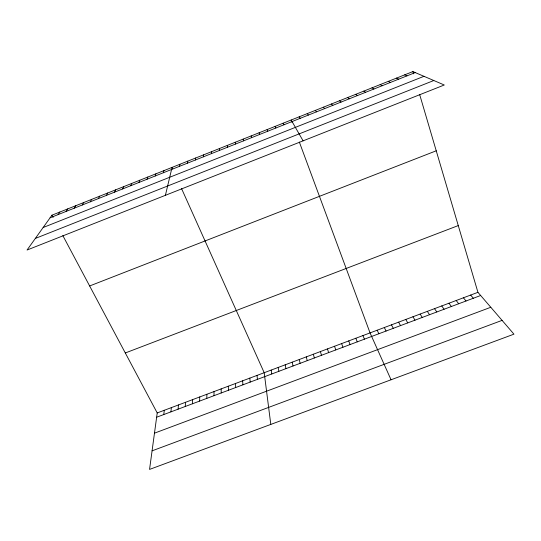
<?xml version="1.0" encoding="UTF-8"?>
<svg xmlns="http://www.w3.org/2000/svg" width="541" height="541" viewBox="0 0 541 541"><rect width="100%" height="100%" fill="white"/><g stroke="black" fill="none" stroke-linecap="round" stroke-linejoin="round"><path stroke-width="0.81" d="M214.006 395.681L214.02 391.576M206.804 398.386L206.885 394.261M211.436 153.624L211.477 151.717M199.609 401.091L199.764 396.938M192.427 403.789L192.65 399.616M203.436 156.809L203.565 154.861M185.245 406.487L185.549 402.288M178.084 409.179L178.449 404.952M170.922 411.87L171.362 407.616M195.45 159.987L195.673 158.006M163.774 414.555L164.288 410.281M62.837 235.605L157.221 412.939L149.553 469.419L513.95 334.162L477.933 292.329L419.64 94.465M187.47 163.159L187.788 161.137M179.511 166.324L179.916 164.275M165.404 195.308L172.052 167.399L172.741 168.927M163.375 172.741L163.964 170.618M155.206 175.987L155.889 173.83M147.051 179.233L147.821 177.042M138.902 182.473L139.767 180.241M130.766 185.705L131.727 183.44M122.651 188.937L123.7 186.638M114.536 192.156L115.679 189.83M106.442 195.382L107.673 193.015M98.361 198.594L99.679 196.194M90.286 201.807L91.7 199.365M82.225 205.012L83.727 202.537M74.171 208.211L75.767 205.708M66.137 211.409L67.821 208.867M58.11 214.601L59.882 212.025M51.963 215.176L27.05 250.037L444.283 84.998L412.898 71.581L51.963 215.176L53.133 217.387M50.097 217.786L415.231 72.582M43.145 227.518L423.968 76.315M35.334 238.439L433.808 80.521M89.637 285.966L436.235 150.797M125.302 352.975L458.268 225.577M157.221 412.939L477.933 292.329M156.633 417.233L480.665 295.501M154.476 433.158L490.795 307.274M152.075 450.849L502.082 320.373M404.702 74.841L406.94 75.882M396.512 78.1L398.656 79.175M388.337 81.353L390.379 82.462M380.174 84.599L382.122 85.749M372.025 87.838L373.872 89.028M363.89 91.077L365.642 92.301M355.762 94.31L357.418 95.574M347.647 97.542L349.202 98.841M339.545 100.761L341.006 102.1M331.45 103.98L332.816 105.353M323.376 107.199L324.641 108.606M470.677 295.061L473.328 298.26M315.308 110.405L316.478 111.852M463.427 297.787L466.004 301.006M456.191 300.505L458.694 303.758M448.962 303.224L451.383 306.504M307.247 113.61L308.329 115.091M441.747 305.942L444.087 309.242M434.531 308.654L436.803 311.981M427.329 311.359L429.527 314.713M299.207 116.815L300.187 118.33M420.141 314.064L422.257 317.445M412.959 316.769L415.001 320.171M405.784 319.467L407.752 322.896M303.095 140.843L291.173 120.007L291.971 122.171M398.616 322.159L400.509 325.614M391.461 324.85L393.28 328.333M283.153 123.199L283.944 124.788M384.32 327.535L386.058 331.045M377.178 330.22L378.849 333.756M181.58 188.633L264.204 372.708L270.798 424.415M391.055 379.775L370.051 332.904L299.342 142.053M275.139 126.384L275.842 128.014M362.93 335.582L364.451 339.16M355.822 338.253L357.27 341.858M348.722 340.925L350.095 344.556M267.139 129.57L267.748 131.233M341.628 343.589L342.926 347.248M334.548 346.254L335.772 349.939M327.467 348.918L328.624 352.624M259.153 132.748L259.666 134.445M412.898 71.581L413.561 73.826M320.407 351.569L321.482 355.302M313.347 354.227L314.355 357.98M306.301 356.877L307.234 360.658M251.18 135.919L251.599 137.651M299.261 359.522L300.127 363.329M292.235 362.166L293.019 365.993M285.215 364.803L285.932 368.664M243.213 139.091L243.545 140.856M278.202 367.44L278.845 371.322M271.197 370.078L271.771 373.98M235.261 142.249L235.497 144.055M257.009 375.413L257.435 379.369M249.82 378.118L250.172 382.095M227.321 145.414L227.463 147.253M242.639 380.817L242.923 384.82M235.47 383.515L235.68 387.539M228.309 386.206L228.444 390.257M219.396 148.565L219.443 150.439M221.161 388.891L221.222 392.969"/></g></svg>
